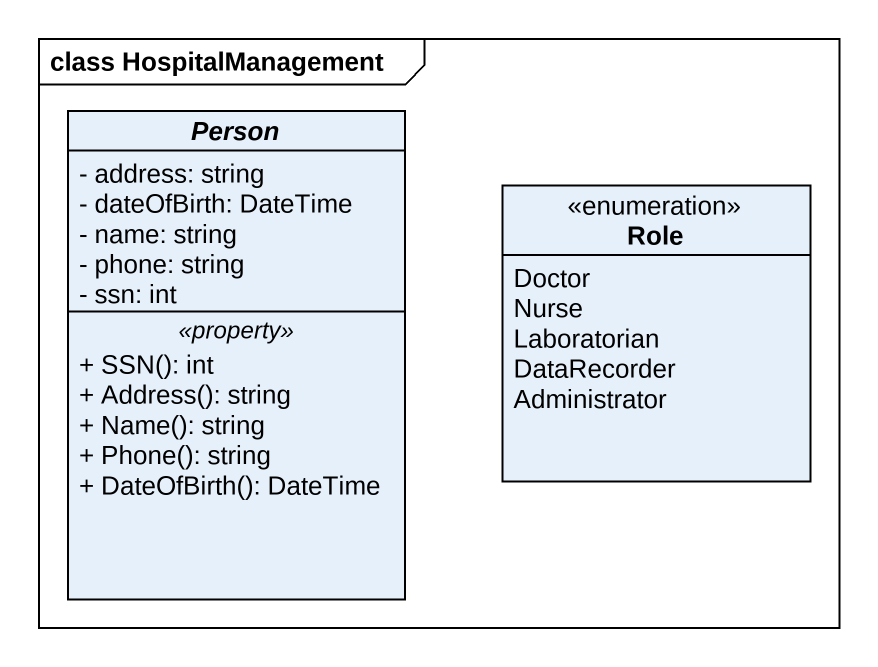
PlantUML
@startuml
mainframe class HospitalManagement
hide circle
hide empty members
skinparam classAttributeIconSize 0
abstract class "Person" as Person_ {
  - address: string
  - dateOfBirth: DateTime
  - name: string
  - phone: string
  - ssn: int
  .. <<property>> ..
  + SSN(): int
  + Address(): string
  + Name(): string
  + Phone(): string
  + DateOfBirth(): DateTime
}
enum Role {
  Doctor
  Nurse
  Laboratorian
  DataRecorder
  Administrator
}
@enduml
